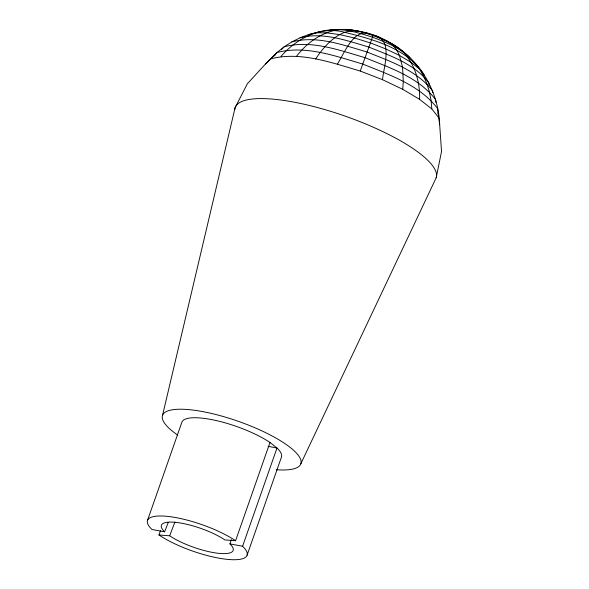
<?xml version="1.0" encoding="UTF-8"?>
<svg xmlns="http://www.w3.org/2000/svg" width="589" height="589" viewBox="0 0 589 589"><rect width="100%" height="100%" fill="white"/><g stroke="black" fill="none" stroke-linecap="round" stroke-linejoin="round"><path stroke-width="0.88" d="M300.854 463.727L436.177 177.797L441.529 151.528L439.674 124.662L438.68 117.601L431.825 108.958L419.567 99.313L402.751 89.329L403.296 81.503L402.567 67.286L399.452 55.44L397.03 50.558L394.07 46.428L390.588 43.1L380.266 37.563L373.264 34.847L366.108 32.623L353.223 30.245L346.553 29.45L331.96 29.619L323.832 30.746L317.493 32.299L308.629 34.589L300.066 37.792L291.894 41.878L284.192 46.796L277.029 52.509L265.536 63.951L247.314 83.815L235.107 107.699L162.505 415.488M402.751 89.329L382.519 79.684C383.667 66.52 393.702 39.375 374.022 35.384M160.473 530.682L158.964 534.989L169.669 535.791A38.013 10.094 19.3 0 0 216.627 553.086A38.013 10.094 19.3 0 0 229.931 543.897L231.308 539.524M147.471 520.492L181.876 422.247A52.745 14.011 19.3 0 1 216.656 420.664A52.745 14.011 19.3 0 1 269.99 442.472L276.999 447.993A52.745 14.011 19.3 0 1 281.49 456.976L247.078 555.221M235.585 540.724A52.745 14.011 19.3 0 0 170.42 516.722A52.745 14.011 19.3 0 0 151.955 529.474L164.618 531.815A38.013 10.094 19.3 0 1 177.922 522.627A38.013 10.094 19.3 0 1 224.88 539.922L235.585 540.724L269.99 442.472M158.964 534.989A52.745 14.011 19.3 0 0 224.129 558.99A52.745 14.011 19.3 0 0 242.594 546.239L276.999 447.993L268.098 446.344M270.484 58.966C300.118 50.993 331.879 62.795 360.24 71.033L373.235 35.075L366.13 33.058M169.669 535.791L174.896 522.031M164.618 531.815L168.263 522.399M337.445 63.973C343.924 54.173 353.091 29.155 368.427 33.588M315.682 58.974C325.422 43.895 342.445 25.599 362.309 32.042M296.436 56.389C307.016 42.688 322.19 31.431 339.824 29.619C357.589 28.839 374.818 35.524 390.588 43.1C419.736 59.349 438.555 91.398 439.674 124.662M281.019 56.382C296.466 38.587 320.74 25.688 344.675 32.307C373.544 39.515 407.117 48.21 424.124 74.855M265.536 63.951L277.029 52.509C305.684 44.978 335.31 56.088 362.714 64.039C389.351 74.884 419.508 84.787 437.59 108.486L438.68 117.601M281.652 49.366L284.192 46.796C311.206 39.691 339.139 50.168 364.974 57.663C390.087 67.89 418.521 77.225 435.573 99.57L435.948 102.295M272.309 57.273L275.689 54.556M308.629 34.589L315.866 32.822L326.453 32.822L339.669 34.596L354.607 38.027L370.26 42.879L385.559 48.821L399.452 55.44L410.997 62.301L419.412 68.92L423.557 76.062L426.892 83.704L429.396 91.796L431.045 100.24L431.825 108.958M328.883 30.37C343.556 27.617 358.429 32.977 372.381 37.092C385.611 42.261 399.695 47.481 409.9 57.707M300.066 37.792C323.037 31.747 346.796 40.656 368.766 47.032C390.124 55.734 414.303 63.671 428.799 82.674L429.182 85.376M291.894 41.878C317.007 35.266 342.982 45.007 366.999 51.979C390.345 61.484 416.776 70.165 432.628 90.942L432.863 92.628M317.493 32.299L321.13 31.754M349.181 30.238L353.223 30.245L355.675 30.893M340.162 29.45L342.901 29.715M229.931 543.897L242.594 546.239M360.24 71.033L382.519 79.684M388.836 42.386C410.827 51.486 420.413 76.901 419.567 99.313M377.939 36.901L381.503 38.602M383.638 39.78L382.217 38.94L386.627 40.589L394.475 45.751M397.288 47.753L402.633 51.228L403.767 52.657M413.022 61.528L418.639 67.558M437.973 112.69L438.54 115.223M234.761 109.311A106.469 28.272 19.3 0 1 341.546 114.877A106.469 28.272 19.3 0 1 436.177 177.797M177.657 435.072A73.257 19.452 19.3 0 1 187.714 409.532A73.257 19.452 19.3 0 1 285.164 443.775A73.257 19.452 19.3 0 1 276.307 469.735"/></g></svg>
